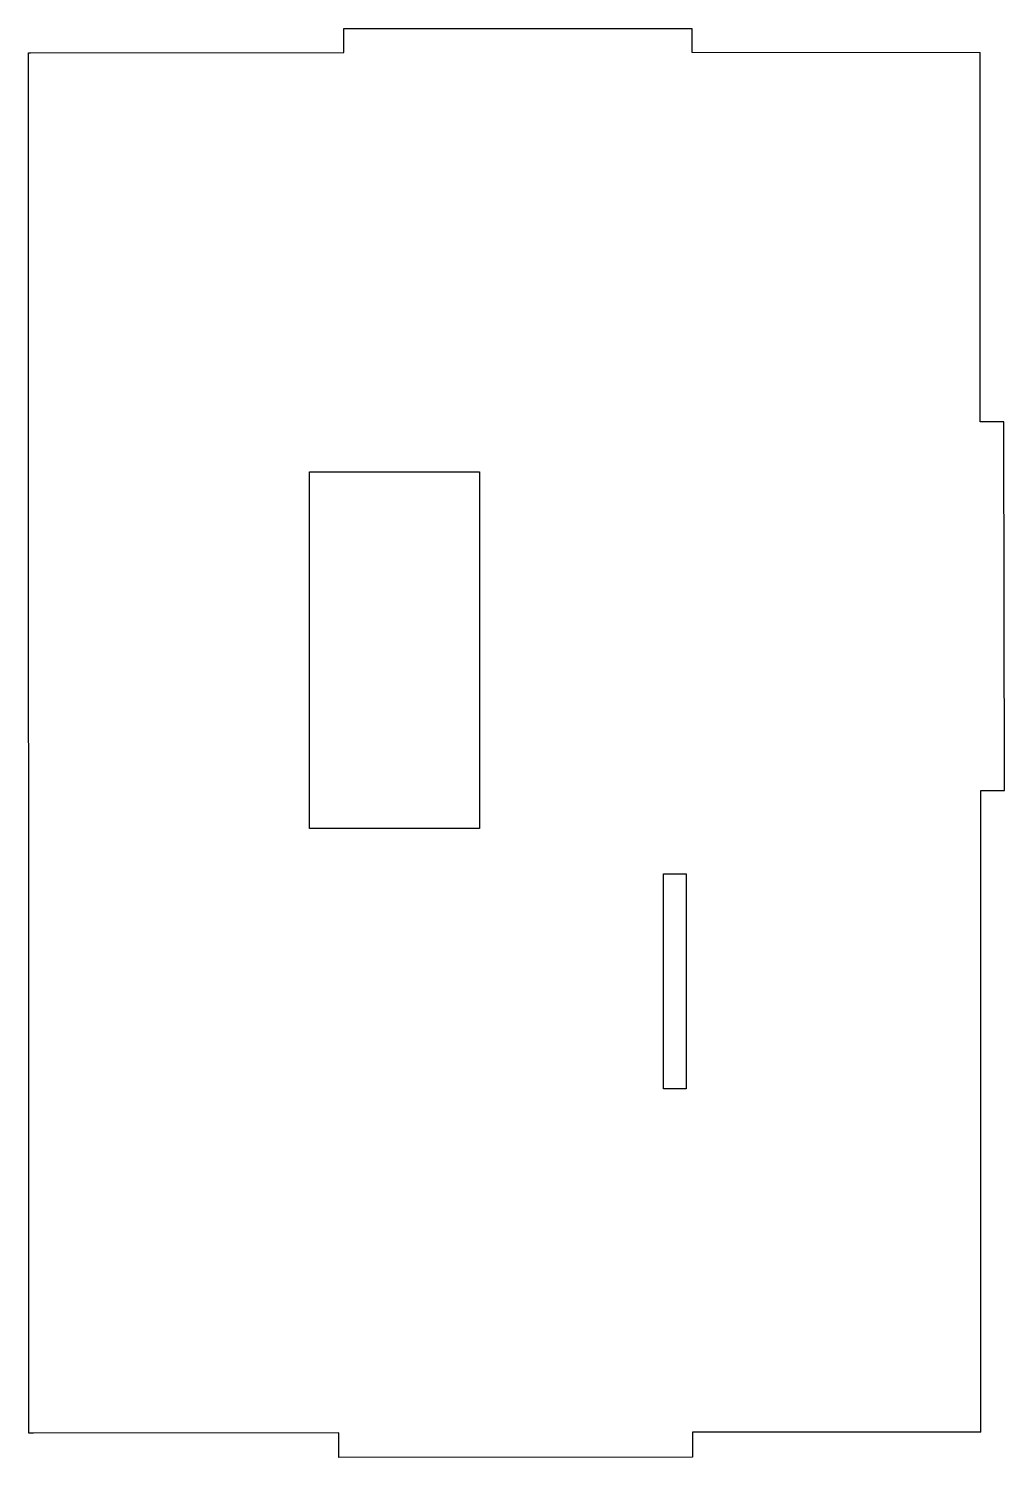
# Model space of a CAD drawing. Extents: x -206 to 0, y -296 to 5.
import ezdxf

# ---------------------------------------------------------------- set-up
doc = ezdxf.new("R2010")
doc.units = 0
doc.layers.get('0').update_dxf_attribs({"linetype": 'continuous'})

# ---------------------------------------------------------------- blocks, each defined once
blk = doc.blocks.new('SHAPE2DVIEW003')
at = {"color": 0}
for p, q in [((-139.19, 4.92), (-65.88, 4.94)), ((-139.19, -0.13), (-139.19, 4.92)), ((-65.88, 4.94), (-65.88, 0)), ((-205.57, -291.01), (-205.64, -0.15)), ((-205.64, -0.15), (-205.21, -0.15)), ((-205.21, -0.15), (-139.19, -0.13)), ((-65.88, 0), (-5.08, -0.1)), ((-5.08, -77.9), (-5.08, -0.1)), ((-0.08, -77.9), (-5.08, -77.9)), ((0.03, -155.64), (-0.08, -77.9)), ((-146.45, -88.5), (-110.63, -88.5)), ((-146.45, -163.61), (-146.45, -88.5)), ((-110.63, -88.5), (-110.63, -163.61)), ((-4.97, -155.64), (0.03, -155.64)), ((-4.97, -290.81), (-4.97, -155.64)), ((-110.63, -163.61), (-146.45, -163.61)), ((-71.82, -173.17), (-67.04, -173.17)), ((-71.82, -218.46), (-71.82, -173.17)), ((-67.04, -173.17), (-67.04, -218.46)), ((-67.04, -218.46), (-71.82, -218.46)), ((-204.61, -291.01), (-205.57, -291.01)), ((-140.25, -290.99), (-204.61, -291.01)), ((-140.25, -296.15), (-140.25, -290.99)), ((-4.97, -290.81), (-65.7, -290.81)), ((-65.7, -290.81), (-65.7, -296.13)), ((-65.7, -296.13), (-140.25, -296.15))]:
    blk.add_line(p, q, dxfattribs=at)

msp = doc.modelspace()

# ---------------------------------------------------------------- block references
at = {"color": 0}
msp.add_blockref('SHAPE2DVIEW003', (0, 0), dxfattribs=at)

doc.saveas('drawing.dxf')
